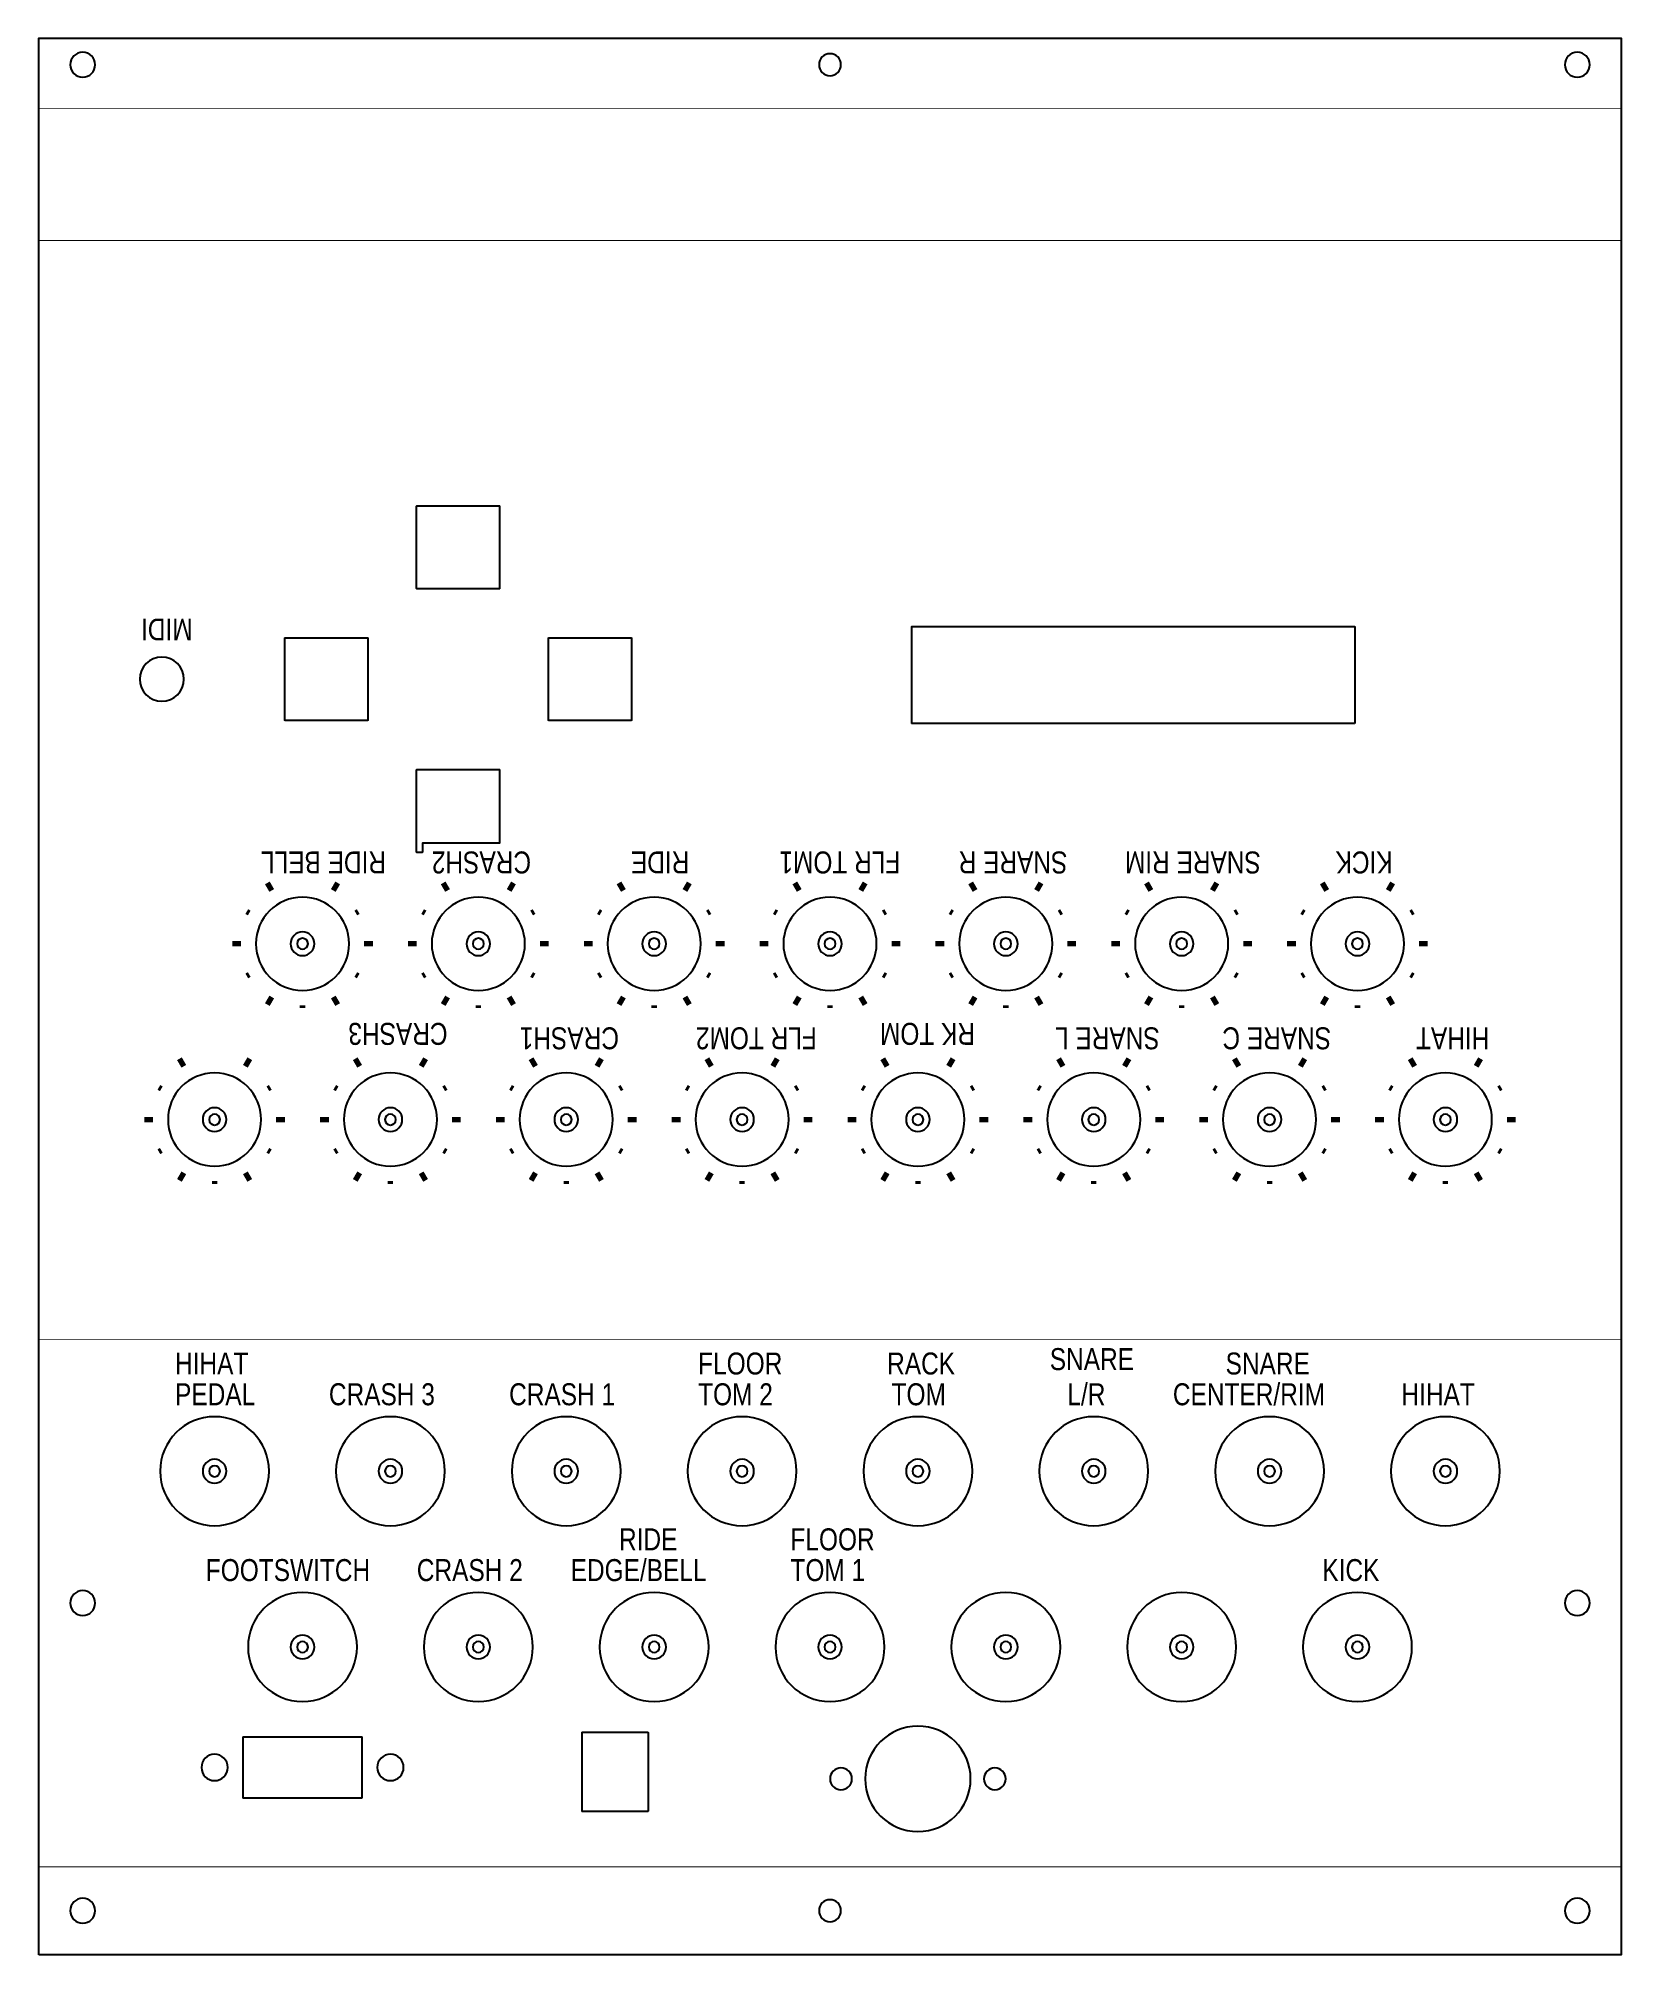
# Model space of a CAD drawing. Extents: x -2 to 9002, y 0 to 10900.
import ezdxf

# ---------------------------------------------------------------- set-up
doc = ezdxf.new("R2010")
doc.units = 0
doc.layers.add('BOARD_GEOMETRY_OUTLINE', color=1, linetype='CONTINUOUS')
doc.layers.add('ETCH_TOP', color=2, linetype='CONTINUOUS')

msp = doc.modelspace()

# ---------------------------------------------------------------- linework, layer by layer
at = {"layer": 'BOARD_GEOMETRY_OUTLINE'}
msp.add_lwpolyline([(0, 0), (0, 10900), (9000, 10900), (9000, 0)], close=True, dxfattribs=at)
at = {"layer": 'ETCH_TOP'}
for points in [[(250, 10821, 1), (250, 10679, 1)], [(4500, 10812.5, 1), (4500, 10687.5, 1)], [(8821, 10750, 1), (8679, 10750, 1)], [(2151.22, 8241), (2619.22, 8241, -0.414214), (2621.22, 8239), (2621.22, 7771, -0.414214), (2619.22, 7769), (2151.22, 7769, -0.414214), (2149.22, 7771), (2149.22, 8239, -0.414214), (2151.22, 8241)], [(7485, 7552.5), (7485, 7005.5, -0.414214), (7483, 7003.5), (4967, 7003.5, -0.414214), (4965, 7005.5), (4965, 7552.5, -0.414214), (4967, 7554.5), (7483, 7554.5, -0.414214), (7485, 7552.5)], [(1871.22, 7489), (1871.22, 7021, -0.414214), (1869.22, 7019), (1401.22, 7019, -0.414214), (1399.22, 7021), (1399.22, 7489, -0.414214), (1401.22, 7491), (1869.22, 7491, -0.414214), (1871.22, 7489)], [(2901.22, 7491), (3369.22, 7491, -0.414214), (3371.22, 7489), (3371.22, 7021, -0.414214), (3369.22, 7019), (2901.22, 7019, -0.414214), (2899.22, 7021), (2899.22, 7489, -0.414214), (2901.22, 7491)], [(825, 7255, 1), (575, 7255, 1)], [(2149.22, 6271), (2149.22, 6739, -0.414214), (2151.22, 6741), (2619.22, 6741, -0.414214), (2621.22, 6739), (2621.22, 6323.667, -0.414214), (2619.22, 6321.667), (2181.999, 6321.667), (2181.999, 6271, -0.414214), (2179.999, 6269), (2151.22, 6269, -0.414214), (2149.22, 6271)], [(1500, 5485, 1), (1500, 6015, 1)], [(2500, 5485, 1), (2500, 6015, 1)], [(3500, 5485, 1), (3500, 6015, 1)], [(4500, 5485, 1), (4500, 6015, 1)], [(5500, 5485, 1), (5500, 6015, 1)], [(6500, 5485, 1), (6500, 6015, 1)], [(7500, 5485, 1), (7500, 6015, 1)], [(1500, 5817.501, 1), (1500, 5682.499, 1)], [(1500, 5718.75, 1), (1500, 5781.25, 1)], [(2500, 5817.501, 1), (2500, 5682.499, 1)], [(2500, 5718.75, 1), (2500, 5781.25, 1)], [(3500, 5817.501, 1), (3500, 5682.499, 1)], [(3500, 5718.75, 1), (3500, 5781.25, 1)], [(4500, 5817.501, 1), (4500, 5682.499, 1)], [(4500, 5718.75, 1), (4500, 5781.25, 1)], [(5500, 5817.501, 1), (5500, 5682.499, 1)], [(5500, 5718.75, 1), (5500, 5781.25, 1)], [(6500, 5817.501, 1), (6500, 5682.499, 1)], [(6500, 5718.75, 1), (6500, 5781.25, 1)], [(7500, 5817.501, 1), (7500, 5682.499, 1)], [(7500, 5718.75, 1), (7500, 5781.25, 1)], [(1000, 4485, 1), (1000, 5015, 1)], [(2000, 4485, 1), (2000, 5015, 1)], [(3000, 4485, 1), (3000, 5015, 1)], [(4000, 4485, 1), (4000, 5015, 1)], [(5000, 4485, 1), (5000, 5015, 1)], [(6000, 4485, 1), (6000, 5015, 1)], [(7000, 4485, 1), (7000, 5015, 1)], [(8000, 4485, 1), (8000, 5015, 1)], [(1000, 4817.501, 1), (1000, 4682.499, 1)], [(2000, 4817.501, 1), (2000, 4682.499, 1)], [(3000, 4817.501, 1), (3000, 4682.499, 1)], [(4000, 4817.501, 1), (4000, 4682.499, 1)], [(5000, 4817.501, 1), (5000, 4682.499, 1)], [(6000, 4817.501, 1), (6000, 4682.499, 1)], [(7000, 4817.501, 1), (7000, 4682.499, 1)], [(8000, 4817.501, 1), (8000, 4682.499, 1)], [(1000, 4718.75, 1), (1000, 4781.25, 1)], [(2000, 4718.75, 1), (2000, 4781.25, 1)], [(3000, 4718.75, 1), (3000, 4781.25, 1)], [(4000, 4718.75, 1), (4000, 4781.25, 1)], [(5000, 4718.75, 1), (5000, 4781.25, 1)], [(6000, 4718.75, 1), (6000, 4781.25, 1)], [(7000, 4718.75, 1), (7000, 4781.25, 1)], [(8000, 4718.75, 1), (8000, 4781.25, 1)], [(1000, 2440, 1), (1000, 3060, 1)], [(2000, 2440, 1), (2000, 3060, 1)], [(3000, 2440, 1), (3000, 3060, 1)], [(4000, 2440, 1), (4000, 3060, 1)], [(5000, 2440, 1), (5000, 3060, 1)], [(6000, 2440, 1), (6000, 3060, 1)], [(7000, 2440, 1), (7000, 3060, 1)], [(8000, 2440, 1), (8000, 3060, 1)], [(1000, 2817.501, 1), (1000, 2682.499, 1)], [(1000, 2718.75, 1), (1000, 2781.25, 1)], [(2000, 2817.501, 1), (2000, 2682.499, 1)], [(2000, 2718.75, 1), (2000, 2781.25, 1)], [(3000, 2817.501, 1), (3000, 2682.499, 1)], [(3000, 2718.75, 1), (3000, 2781.25, 1)], [(4000, 2817.501, 1), (4000, 2682.499, 1)], [(4000, 2718.75, 1), (4000, 2781.25, 1)], [(5000, 2817.501, 1), (5000, 2682.499, 1)], [(5000, 2718.75, 1), (5000, 2781.25, 1)], [(6000, 2817.501, 1), (6000, 2682.499, 1)], [(6000, 2718.75, 1), (6000, 2781.25, 1)], [(7000, 2817.501, 1), (7000, 2682.499, 1)], [(7000, 2718.75, 1), (7000, 2781.25, 1)], [(8000, 2817.501, 1), (8000, 2682.499, 1)], [(8000, 2718.75, 1), (8000, 2781.25, 1)], [(321, 2000, 1), (179, 2000, 1)], [(8821, 2000, 1), (8679, 2000, 1)], [(1500, 1440, 1), (1500, 2060, 1)], [(2500, 1440, 1), (2500, 2060, 1)], [(3500, 1440, 1), (3500, 2060, 1)], [(4500, 1440, 1), (4500, 2060, 1)], [(5500, 1440, 1), (5500, 2060, 1)], [(6500, 1440, 1), (6500, 2060, 1)], [(7500, 1440, 1), (7500, 2060, 1)], [(1500, 1817.501, 1), (1500, 1682.499, 1)], [(1500, 1718.75, 1), (1500, 1781.25, 1)], [(2500, 1817.501, 1), (2500, 1682.499, 1)], [(2500, 1718.75, 1), (2500, 1781.25, 1)], [(3500, 1817.501, 1), (3500, 1682.499, 1)], [(3500, 1718.75, 1), (3500, 1781.25, 1)], [(4500, 1817.501, 1), (4500, 1682.499, 1)], [(4500, 1718.75, 1), (4500, 1781.25, 1)], [(5500, 1817.501, 1), (5500, 1682.499, 1)], [(5500, 1718.75, 1), (5500, 1781.25, 1)], [(6500, 1817.501, 1), (6500, 1682.499, 1)], [(6500, 1718.75, 1), (6500, 1781.25, 1)], [(7500, 1817.501, 1), (7500, 1682.499, 1)], [(7500, 1718.75, 1), (7500, 1781.25, 1)], [(1164.5, 890, -0.414214), (1162.5, 892), (1162.5, 1238, -0.414214), (1164.5, 1240), (1835.5, 1240, -0.414214), (1837.5, 1238), (1837.5, 892, -0.414214), (1835.5, 890)], [(3463, 815), (3092, 815, -0.414214), (3090, 817), (3090, 1263, -0.414214), (3092, 1265), (3463, 1265, -0.414214), (3465, 1263), (3465, 817, -0.414214), (3463, 815)], [(5000, 1300, 1), (5000, 700, 1)], [(1075, 1065, 1), (925, 1065, 1)], [(2075, 1065, 1), (1925, 1065, 1)], [(4625, 1000, 1), (4500, 1000, 1)], [(5500, 1000, 1), (5375, 1000, 1)], [(321, 250, 1), (179, 250, 1)], [(4500, 312.5, 1), (4500, 187.5, 1)], [(8821, 250, 1), (8679, 250, 1)]]:
    msp.add_lwpolyline(points, format="xyb", close=True, dxfattribs=at)
for points, const_width in [([(0, 10500), (9000, 10500)], 5), ([(0, 9750), (9000, 9750)], 5), ([(1325, 6053), (1300, 6096)], 31), ([(1675, 6053), (1700, 6096)], 31), ([(2325, 6053), (2300, 6096)], 31), ([(2675, 6053), (2700, 6096)], 31), ([(3325, 6053), (3300, 6096)], 31), ([(3675, 6053), (3700, 6096)], 31), ([(4325, 6053), (4300, 6096)], 31), ([(4675, 6053), (4700, 6096)], 31), ([(5325, 6053), (5300, 6096)], 31), ([(5675, 6053), (5700, 6096)], 31), ([(6325, 6053), (6300, 6096)], 31), ([(6675, 6053), (6700, 6096)], 31), ([(7325, 6053), (7300, 6096)], 31), ([(7675, 6053), (7700, 6096)], 31), ([(1197, 5925), (1183, 5933)], 31), ([(1803, 5925), (1817, 5933)], 31), ([(2197, 5925), (2183, 5933)], 31), ([(2803, 5925), (2817, 5933)], 31), ([(3197, 5925), (3183, 5933)], 31), ([(3803, 5925), (3817, 5933)], 31), ([(4197, 5925), (4183, 5933)], 31), ([(4803, 5925), (4817, 5933)], 31), ([(5197, 5925), (5183, 5933)], 31), ([(5803, 5925), (5817, 5933)], 31), ([(6197, 5925), (6183, 5933)], 31), ([(6803, 5925), (6817, 5933)], 31), ([(7197, 5925), (7183, 5933)], 31), ([(7803, 5925), (7817, 5933)], 31), ([(1150, 5750), (1100, 5750)], 31), ([(1850, 5750), (1900, 5750)], 31), ([(2150, 5750), (2100, 5750)], 31), ([(2850, 5750), (2900, 5750)], 31), ([(3150, 5750), (3100, 5750)], 31), ([(3850, 5750), (3900, 5750)], 31), ([(4150, 5750), (4100, 5750)], 31), ([(4850, 5750), (4900, 5750)], 31), ([(5150, 5750), (5100, 5750)], 31), ([(5850, 5750), (5900, 5750)], 31), ([(6150, 5750), (6100, 5750)], 31), ([(6850, 5750), (6900, 5750)], 31), ([(7150, 5750), (7100, 5750)], 31), ([(7850, 5750), (7900, 5750)], 31), ([(1197, 5575), (1183, 5567)], 31), ([(1803, 5575), (1817, 5567)], 31), ([(2197, 5575), (2183, 5567)], 31), ([(2803, 5575), (2817, 5567)], 31), ([(3197, 5575), (3183, 5567)], 31), ([(3803, 5575), (3817, 5567)], 31), ([(4197, 5575), (4183, 5567)], 31), ([(4803, 5575), (4817, 5567)], 31), ([(5197, 5575), (5183, 5567)], 31), ([(5803, 5575), (5817, 5567)], 31), ([(6197, 5575), (6183, 5567)], 31), ([(6803, 5575), (6817, 5567)], 31), ([(7197, 5575), (7183, 5567)], 31), ([(7803, 5575), (7817, 5567)], 31), ([(1325, 5447), (1300, 5404)], 31), ([(1675, 5447), (1700, 5404)], 31), ([(2325, 5447), (2300, 5404)], 31), ([(2675, 5447), (2700, 5404)], 31), ([(3325, 5447), (3300, 5404)], 31), ([(3675, 5447), (3700, 5404)], 31), ([(4325, 5447), (4300, 5404)], 31), ([(4675, 5447), (4700, 5404)], 31), ([(5325, 5447), (5300, 5404)], 31), ([(5675, 5447), (5700, 5404)], 31), ([(6325, 5447), (6300, 5404)], 31), ([(6675, 5447), (6700, 5404)], 31), ([(7325, 5447), (7300, 5404)], 31), ([(7675, 5447), (7700, 5404)], 31), ([(1500, 5400), (1500, 5384)], 31), ([(2500, 5400), (2500, 5384)], 31), ([(3500, 5400), (3500, 5384)], 31), ([(4500, 5400), (4500, 5384)], 31), ([(5500, 5400), (5500, 5384)], 31), ([(6500, 5400), (6500, 5384)], 31), ([(7500, 5400), (7500, 5384)], 31), ([(825, 5053), (800, 5096)], 31), ([(1175, 5053), (1200, 5096)], 31), ([(1825, 5053), (1800, 5096)], 31), ([(2175, 5053), (2200, 5096)], 31), ([(2825, 5053), (2800, 5096)], 31), ([(3175, 5053), (3200, 5096)], 31), ([(3825, 5053), (3800, 5096)], 31), ([(4175, 5053), (4200, 5096)], 31), ([(4825, 5053), (4800, 5096)], 31), ([(5175, 5053), (5200, 5096)], 31), ([(5825, 5053), (5800, 5096)], 31), ([(6175, 5053), (6200, 5096)], 31), ([(6825, 5053), (6800, 5096)], 31), ([(7175, 5053), (7200, 5096)], 31), ([(7825, 5053), (7800, 5096)], 31), ([(8175, 5053), (8200, 5096)], 31), ([(697, 4925), (683, 4933)], 31), ([(1303, 4925), (1317, 4933)], 31), ([(1697, 4925), (1683, 4933)], 31), ([(2303, 4925), (2317, 4933)], 31), ([(2697, 4925), (2683, 4933)], 31), ([(3303, 4925), (3317, 4933)], 31), ([(3697, 4925), (3683, 4933)], 31), ([(4303, 4925), (4317, 4933)], 31), ([(4697, 4925), (4683, 4933)], 31), ([(5303, 4925), (5317, 4933)], 31), ([(5697, 4925), (5683, 4933)], 31), ([(6303, 4925), (6317, 4933)], 31), ([(6697, 4925), (6683, 4933)], 31), ([(7303, 4925), (7317, 4933)], 31), ([(7697, 4925), (7683, 4933)], 31), ([(8303, 4925), (8317, 4933)], 31), ([(650, 4750), (600, 4750)], 31), ([(1350, 4750), (1400, 4750)], 31), ([(1650, 4750), (1600, 4750)], 31), ([(2350, 4750), (2400, 4750)], 31), ([(2650, 4750), (2600, 4750)], 31), ([(3350, 4750), (3400, 4750)], 31), ([(3650, 4750), (3600, 4750)], 31), ([(4350, 4750), (4400, 4750)], 31), ([(4650, 4750), (4600, 4750)], 31), ([(5350, 4750), (5400, 4750)], 31), ([(5650, 4750), (5600, 4750)], 31), ([(6350, 4750), (6400, 4750)], 31), ([(6650, 4750), (6600, 4750)], 31), ([(7350, 4750), (7400, 4750)], 31), ([(7650, 4750), (7600, 4750)], 31), ([(8350, 4750), (8400, 4750)], 31), ([(697, 4575), (683, 4567)], 31), ([(1303, 4575), (1317, 4567)], 31), ([(1697, 4575), (1683, 4567)], 31), ([(2303, 4575), (2317, 4567)], 31), ([(2697, 4575), (2683, 4567)], 31), ([(3303, 4575), (3317, 4567)], 31), ([(3697, 4575), (3683, 4567)], 31), ([(4303, 4575), (4317, 4567)], 31), ([(4697, 4575), (4683, 4567)], 31), ([(5303, 4575), (5317, 4567)], 31), ([(5697, 4575), (5683, 4567)], 31), ([(6303, 4575), (6317, 4567)], 31), ([(6697, 4575), (6683, 4567)], 31), ([(7303, 4575), (7317, 4567)], 31), ([(7697, 4575), (7683, 4567)], 31), ([(8303, 4575), (8317, 4567)], 31), ([(825, 4447), (800, 4404)], 31), ([(1000, 4400), (1000, 4384)], 31), ([(1175, 4447), (1200, 4404)], 31), ([(1825, 4447), (1800, 4404)], 31), ([(2000, 4400), (2000, 4384)], 31), ([(2175, 4447), (2200, 4404)], 31), ([(2825, 4447), (2800, 4404)], 31), ([(3000, 4400), (3000, 4384)], 31), ([(3175, 4447), (3200, 4404)], 31), ([(3825, 4447), (3800, 4404)], 31), ([(4000, 4400), (4000, 4384)], 31), ([(4175, 4447), (4200, 4404)], 31), ([(4825, 4447), (4800, 4404)], 31), ([(5000, 4400), (5000, 4384)], 31), ([(5175, 4447), (5200, 4404)], 31), ([(5825, 4447), (5800, 4404)], 31), ([(6000, 4400), (6000, 4384)], 31), ([(6175, 4447), (6200, 4404)], 31), ([(6825, 4447), (6800, 4404)], 31), ([(7000, 4400), (7000, 4384)], 31), ([(7175, 4447), (7200, 4404)], 31), ([(7825, 4447), (7800, 4404)], 31), ([(8000, 4400), (8000, 4384)], 31), ([(8175, 4447), (8200, 4404)], 31), ([(0, 3500), (9000, 3500)], 5), ([(0, 500), (9000, 500)], 5)]:
    msp.add_lwpolyline(points, dxfattribs=dict(at, const_width=const_width))

# ---------------------------------------------------------------- texts
at = {"layer": 'ETCH_TOP', "width": 0.832}
for s, p in [('MIDI', (875, 7600)), ('RIDE BELL', (1975, 6275)), ('CRASH2', (2800, 6275)), ('RIDE', (3700, 6275)), ('FLR TOM1', (4900, 6275)), ('SNARE R', (5850, 6275)), ('SNARE RIM', (6950, 6275)), ('KICK', (7700, 6275)), ('CRASH3', (2325, 5300)), ('CRASH1', (3300, 5275)), ('FLR TOM2', (4425, 5275)), ('RK TOM', (5325, 5300)), ('SNARE L', (6375, 5275)), ('SNARE C', (7350, 5275)), ('HIHAT', (8250, 5275))]:
    msp.add_text(s, height=125, rotation=180, dxfattribs=at).set_placement(p)
for s, p in [('HIHAT', (775, 3300)), ('FLOOR', (3750, 3300)), ('RACK', (4825, 3300)), ('SNARE', (5750, 3325)), ('SNARE', (6750, 3300)), ('PEDAL', (775, 3125)), ('CRASH 3', (1650, 3125)), ('CRASH 1', (2675, 3125)), ('TOM 2', (3750, 3125)), ('TOM', (4850, 3125)), ('L/R', (5850, 3125)), ('CENTER/RIM', (6450, 3125)), ('HIHAT', (7750, 3125)), ('RIDE', (3300, 2300)), ('FLOOR', (4275, 2300)), ('FOOTSWITCH', (950, 2125)), ('CRASH 2', (2150, 2125)), ('EDGE/BELL', (3025, 2125)), ('TOM 1', (4275, 2125)), ('KICK', (7300, 2125))]:
    msp.add_text(s, height=125, dxfattribs=at).set_placement(p)

doc.saveas('drawing.dxf')
